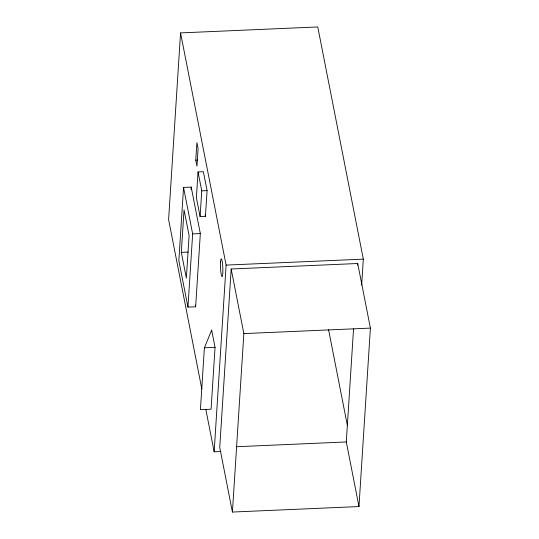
<?xml version="1.0" encoding="UTF-8"?>
<svg xmlns="http://www.w3.org/2000/svg" width="539" height="539" viewBox="0 0 539 539"><rect width="100%" height="100%" fill="white"/><g stroke="black" fill="none" stroke-linecap="round" stroke-linejoin="round"><path stroke-width="0.81" d="M361.662 285.104L363.32 259.144L317.767 26.95L180.558 32.906L168.599 219.609L201.829 389.003M183.543 187.431L178.847 260.674L187.963 307.129L195.637 306.792L200.326 233.555L191.217 187.1L183.543 187.431L192.652 233.892L187.963 307.129M181.32 252.367L184.042 209.826L189.095 235.563L186.366 278.104L181.32 252.367L188.226 252.063M191.055 189.6L191.217 187.1M195.785 160.15L196.91 142.613L198.089 148.636L196.964 166.167L195.785 160.15L197.449 160.076M198.042 171.928L196.385 197.712L200.097 216.638L205.426 216.408L207.084 190.624L203.365 171.692L198.042 171.928L201.754 190.853L200.097 216.638M204.389 347.796L200.42 409.687L211.079 409.222L215.048 347.332L211.672 330.124L204.389 347.796L215.048 347.332M211.564 331.802L211.672 330.124M220.842 451.514L214.151 451.803L226.111 265.1L180.558 32.906M231.177 268.995L219.744 447.451L232.417 512.05L358.974 506.559L370.401 328.103L357.728 263.504L231.177 268.995L243.85 333.601L232.417 512.05M358.974 506.559L346.294 441.953L353.544 328.851M357.62 265.181L357.728 263.504M201.754 190.853L207.084 190.624M192.652 233.892L200.326 233.555M226.111 265.1L363.32 259.144M243.85 333.601L370.401 328.103M236.506 446.723L346.294 441.953M328.5 329.336L347.311 425.19M205.103 214.765L205.426 216.408M195.313 305.162L195.637 306.792M205.885 409.66L214.151 451.803M220.559 262.042A8.873 1.132 87.5 0 0 221.852 276.453A8.873 1.132 87.5 0 0 222.607 264.662A8.873 1.132 87.5 0 0 220.559 262.042"/></g></svg>
